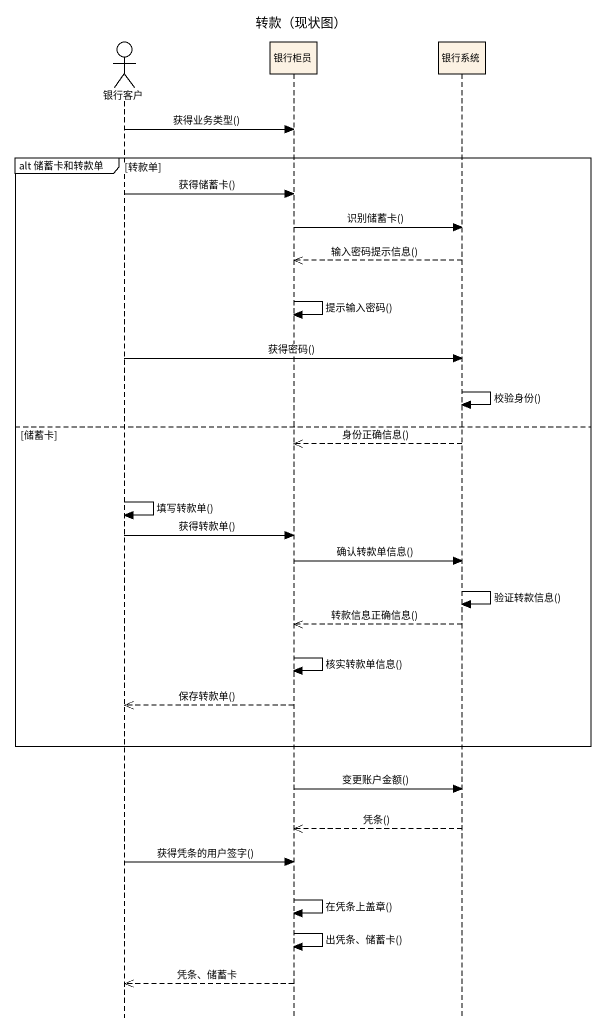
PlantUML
@startuml
title 转款（现状图）
hide footbox
actor 银行客户
participant 银行柜员
participant 银行系统

银行客户 -> 银行柜员 : 获得业务类型()
group alt 储蓄卡和转款单 [转款单]
  银行客户 -> 银行柜员 : 获得储蓄卡()
  银行柜员 -> 银行系统 : 识别储蓄卡()
  银行系统 -->> 银行柜员 : 输入密码提示信息()
  银行柜员 -> 银行柜员 : 提示输入密码()
  银行客户 -> 银行系统 : 获得密码()
  银行系统 -> 银行系统 : 校验身份()
else 储蓄卡
  银行系统 -->> 银行柜员 : 身份正确信息()
  银行客户 -> 银行客户 : 填写转款单()
  银行客户 -> 银行柜员 : 获得转款单()
  银行柜员 -> 银行系统 : 确认转款单信息()
  银行系统 -> 银行系统 : 验证转款信息()
  银行系统 -->> 银行柜员 : 转款信息正确信息()
  银行柜员 -> 银行柜员 : 核实转款单信息()
  银行柜员 -->> 银行客户 : 保存转款单()
end
银行柜员 -> 银行系统 : 变更账户金额()
银行系统 -->> 银行柜员 : 凭条()
银行客户 -> 银行柜员 : 获得凭条的用户签字()
银行柜员 -> 银行柜员 : 在凭条上盖章()
银行柜员 -> 银行柜员 : 出凭条、储蓄卡()
银行柜员 -->> 银行客户 : 凭条、储蓄卡
@enduml
